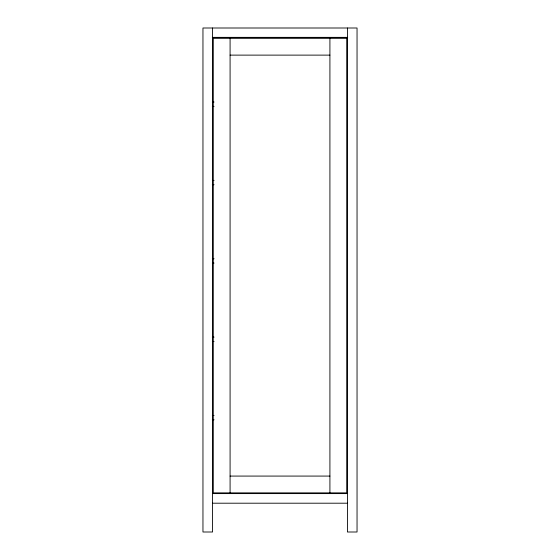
<?xml version="1.0" encoding="UTF-8"?>
<svg xmlns="http://www.w3.org/2000/svg" width="560" height="560" viewBox="0 0 560 560"><rect width="100%" height="100%" fill="white"/><g stroke="black" fill="none" stroke-linecap="round" stroke-linejoin="round"><path stroke-width="0.84" d="M212.317 37.359L347.683 37.359M212.562 37.597L347.438 37.597M230.083 55.118L329.917 55.118M212.317 102.039L214.06 102.039M212.317 106.358L214.06 106.358M212.317 180.397L214.06 180.397M212.317 184.723L214.06 184.723M212.317 258.762L214.06 258.762M212.317 263.081L214.06 263.081M212.317 337.12L214.06 337.12M212.317 341.439L214.06 341.439M212.317 415.478L214.06 415.478M212.317 419.797L214.06 419.797M230.083 476.077L329.917 476.077M212.562 493.598L347.438 493.598M212.562 503.202L347.438 503.202M347.438 28L347.438 532L357.042 532L357.042 28L202.958 28L202.958 532L212.562 532L212.562 28M329.917 38.318L329.917 492.877M230.083 38.318L230.083 492.877M346.717 38.318L213.283 38.318L213.283 492.877L346.717 492.877L346.717 38.318"/></g></svg>
